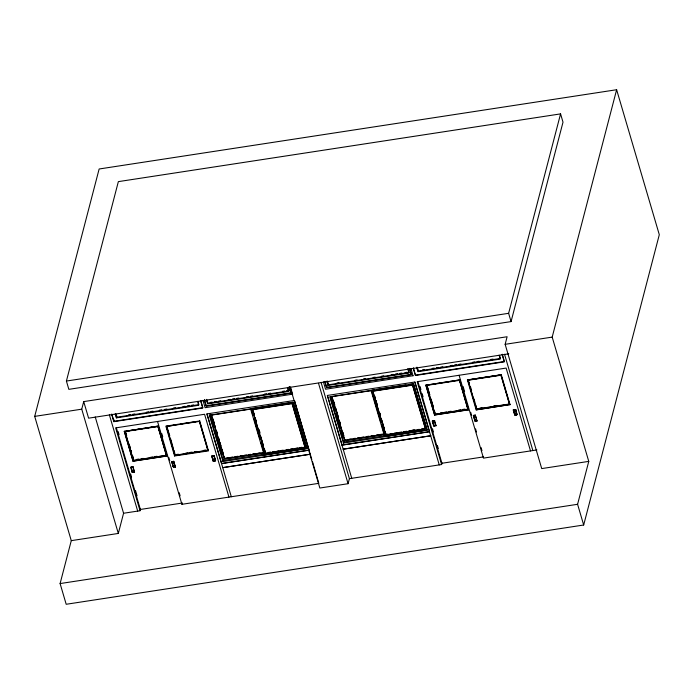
<?xml version="1.0" encoding="UTF-8"?>
<svg xmlns="http://www.w3.org/2000/svg" width="694" height="694" viewBox="0 0 694 694"><rect width="100%" height="100%" fill="white"/><g stroke="black" fill="none" stroke-linecap="round" stroke-linejoin="round"><path stroke-width="1.04" d="M173.266 463.21L173.257 463.887L173.274 463.193M475.164 417.189L474.54 417.571L474.826 416.999M222.991 461.553L209.31 415.246L293.05 402.416L306.731 448.723L222.991 461.553L223.511 459.523M307.026 447.587L306.791 448.471L264.214 454.995L264.449 454.102M343.426 443.102L329.745 396.795L413.485 383.964L427.157 430.28L343.426 443.102L343.946 441.072M384.511 434.418L344.762 440.508L344.987 439.614M408.228 384.528L413.555 383.713L427.226 430.02L384.649 436.543L384.884 435.659L381.804 425.24M385.699 435.086L372.756 391.26L412.505 385.17L425.448 428.996L385.699 435.086L385.925 434.201M34.7 416.383L99.138 168.989L616.628 89.726L659.3 234.702L583.68 525.011L66.19 604.274L60.1 583.567L71.274 540.652L34.7 416.383L81.745 409.174L83.714 401.6L507.114 336.746L505.145 344.319L541.719 468.589L588.764 461.38L552.19 337.111L616.628 89.726M66.407 381.058L118.353 181.628L560.57 113.885L563.008 122.17L511.062 321.6L68.845 389.343L66.407 381.058L508.624 313.315L560.57 113.885M200.618 400.802L202.743 408.046L113.833 421.666L114.276 419.983M197.547 401.358L198.701 405.279L116.375 417.883L116.835 416.122M124.287 431.399L158.189 426.09L166.933 456.045L133.066 461.224L124.287 431.399L158.189 426.09M130.741 467.305L133.092 466.949L130.741 467.305L132.172 472.406L134.558 471.92L132.172 472.406M132.381 472.033L131.105 467.227L132.381 472.033L134.332 471.495L132.45 471.781M133.066 461.224L124.321 431.278M124.981 431.364L133.508 460.365L166.439 455.325L133.448 460.616L133.638 459.862M134.263 471.746L132.988 466.941L134.523 472.041M71.274 540.652L118.318 533.443L123.575 513.248L95.234 416.938M166.378 455.576L157.911 426.324L166.135 454.284M123.575 513.248L140.049 510.732L140.483 509.049M199.447 421.18L207.914 450.423L174.983 455.464L166.447 426.472L178.202 424.433M175.443 467.131L173.535 467.496L172.155 463.115L171.852 461.623L173.734 461.337L175.417 467.209L173.734 461.337M174.602 456.079L165.857 426.133L199.733 420.946L208.478 450.892L174.636 455.958M174.983 455.464L166.517 426.22M173.535 467.496L171.852 461.623M207.914 450.423L199.378 421.432L199.646 420.417M286.717 390.705L288.851 390.375L288.721 390.878L207.801 403.275L207.359 400.811M312.447 461.467L318.815 483.345L181.915 504.312L182.244 503.046M213.232 461.206L211.8 456.105L213.232 461.206L215.617 460.721L213.266 461.076M212.095 456.279L214.047 455.741L215.322 460.547L213.44 460.833L212.095 456.279L213.978 455.993M214.116 455.871L211.765 456.236M213.44 460.833L212.164 456.027M215.322 460.547L214.316 456.652M409.512 368.644L411.29 374.682L326.614 387.651L327.004 386.142M407.838 369.147L408.992 373.06L328.071 385.456L328.531 383.687M289.979 386.549L319.847 488.029L348.076 483.709L349.394 478.66L321.044 382.351M349.394 478.66L441.601 464.538L442.043 462.855M425.838 385.213L459.749 379.896L468.493 409.85L434.618 415.038L425.838 385.213L459.749 379.896M432.301 421.111L434.652 420.755L432.301 421.111L433.733 426.211L436.084 425.847L434.539 420.746M433.941 425.838L432.666 421.032L433.941 425.838L435.884 425.301L434.002 425.587M434.618 415.038L425.873 385.083M467.93 409.382L459.463 380.13L467.93 409.382L434.999 414.422L434.349 410.31M467.418 379.939L501.285 374.751L467.418 379.939L476.162 409.885L510.064 404.576L476.162 409.885M509.665 403.474L509.474 404.238L476.544 409.278L468.008 380.277L476.605 409.026L509.535 403.977L501.007 374.986M476.995 420.946L475.095 421.31L473.707 416.929L473.412 415.428L475.286 415.142L476.978 421.015L475.286 415.142M476.544 409.278L476.735 408.514M475.095 421.31L473.412 415.428M513.326 410.041L515.711 409.555L517.134 414.656L514.783 415.012L513.326 410.041L515.677 409.686M514.991 414.648C509.7 399.137 519.303 426.741 515.599 409.547M513.655 410.085L515.711 409.555M514.783 415.012L513.352 409.92M517.134 414.656L514.818 414.891M583.68 525.011L577.59 504.295L588.764 461.38M505.145 344.319L552.19 337.111M508.789 353.81L88.598 418.17L83.714 401.6M128.425 414.951L130.567 414.622M132.701 414.292L134.844 413.962M146.608 412.167L148.742 411.837M150.884 411.507L153.018 411.178M159.438 410.197L161.572 409.868M164.782 409.382L166.916 409.052M173.335 408.072L175.469 407.742M182.956 406.597L185.098 406.268M187.233 405.938L189.375 405.617M191.509 405.287L193.652 404.958M210.065 402.442L212.191 402.121M214.325 401.791L216.45 401.462M218.584 401.141L220.709 400.811M228.161 399.675L230.295 399.345M232.421 399.015L234.555 398.694M236.68 398.365L238.814 398.044M246.266 396.899L248.391 396.569M250.525 396.248L252.651 395.918M264.362 394.123L266.496 393.802M268.621 393.472L270.747 393.151M282.467 391.355L284.592 391.026M336.885 383.019L339.019 382.689M354.99 380.243L357.115 379.922M363.5 378.941L365.634 378.612M373.086 377.475L375.211 377.146M381.605 376.165L383.73 375.844M391.182 374.699L393.316 374.37M395.441 374.049L397.575 373.719M399.701 373.398L401.835 373.068M405.027 372.583L407.152 372.253M422.499 369.902L424.641 369.572M432.119 368.427L434.262 368.098M436.396 367.777L438.539 367.447M440.673 367.117L442.815 366.788M450.302 365.643L452.436 365.313M454.579 364.992L456.713 364.662M458.855 364.333L460.99 364.003M472.753 362.207L474.887 361.878M477.03 361.548L479.164 361.218M490.927 359.423L493.07 359.093M504.399 361.479L415.489 375.098L413.355 367.846M292.634 394.157L205.103 407.69L202.995 400.317M413.069 375.714L325.538 389.239L323.43 381.865M231.31 496.748L206.925 413.902L294.447 400.473L306.956 442.859M327.36 395.45L414.882 382.021L429.534 431.642L342.029 445.045L327.377 395.433L351.745 478.296M293.12 402.164L250.543 408.679L264.214 454.995M372.036 390.071L374.17 389.75M376.295 389.421L388.007 387.625M390.132 387.304L406.103 384.858M251.133 409.035L211.384 415.125L224.327 458.951L264.076 452.861M371.568 390.592L331.819 396.673L344.762 440.508M258.662 408.488L252.382 409.451L265.325 453.286L305.082 447.196L292.139 403.361M260.753 408.176L285.859 404.324M287.949 404.003L291.09 403.526M373.866 390.843L394.791 387.642M396.881 387.321L412.574 384.918L425.517 428.745L385.76 434.834L372.817 391.008M127.097 431.043L143.033 428.606M145.159 428.276L156.844 426.489M157.842 426.576L124.911 431.616L133.448 460.616M459.402 380.381L426.463 385.43L434.999 414.422M180.327 424.103L196.263 421.666M469.135 379.87L499.94 375.15M166.447 426.472L199.378 421.432M468.008 380.277L500.938 375.237L509.474 404.238M259.487 429.907L258.81 430.011L259.235 431.46M259.495 432.215L260.181 432.11M136.831 459.367L138.956 459.046M141.082 458.717L143.207 458.396M150.641 457.259L152.767 456.93M154.892 456.609L157.009 456.279M440.508 412.852L442.633 412.531M444.759 412.201L446.884 411.88M449.009 411.551L451.135 411.23M458.569 410.085L460.695 409.764M462.82 409.434L464.945 409.113M467.999 409.13L435.069 414.171L426.532 385.17M133.101 461.102L166.968 455.915M434.652 414.908L468.528 409.72M176.241 454.544L178.367 454.223M185.801 453.087L187.927 452.757M190.052 452.436L192.177 452.106M194.303 451.785L196.428 451.456M203.863 450.319L205.988 449.99M479.927 408.029L482.052 407.708M493.738 405.912L495.863 405.591M175.053 455.212L207.983 450.172M131.036 467.478L132.918 467.192M432.596 421.284L434.479 420.998L435.815 425.552M171.834 461.701L173.717 461.415M473.386 415.506L475.269 415.22M172.199 462.941L174.081 462.655M473.75 416.747L475.633 416.461M172.155 463.115L174.038 462.829M473.707 416.929L475.59 416.634M225.533 458.161L228.673 457.676M230.764 457.355L232.863 457.034M234.954 456.721L238.094 456.236M240.185 455.915L242.275 455.594M244.366 455.273L246.457 454.952M248.547 454.631L250.647 454.31M252.737 453.997L255.878 453.512M257.968 453.191L260.059 452.87M349.108 439.233L351.199 438.912M353.289 438.591L355.389 438.27M357.479 437.949L359.57 437.628M361.661 437.307L363.751 436.986M366.892 436.509L368.982 436.188M371.082 435.867L373.172 435.546M376.304 435.069L382.585 434.106M474.731 420.061L476.613 419.775M173.17 466.255L175.053 465.969M173.127 466.429L175.009 466.142M264.145 452.609L224.396 458.699L211.453 414.873M384.58 434.166L344.823 440.256L331.879 396.421M474.687 420.243L476.561 419.948M213.5 460.582L215.383 460.296M412.08 430.193L414.171 429.872M515.061 414.387L516.943 414.101M268.561 452.419L270.66 452.098M272.751 451.777L274.841 451.456M276.932 451.143L279.023 450.822M281.113 450.501L283.213 450.18M286.344 449.695L288.444 449.374M290.534 449.053L292.625 448.732M295.765 448.255L297.856 447.934M299.947 447.613L302.037 447.292M387.955 434.132L385.864 434.453L384.953 431.399M390.045 433.811L392.136 433.49M394.227 433.169L397.367 432.692M399.458 432.371L401.548 432.05M403.648 431.729L406.779 431.252M408.879 430.931L410.969 430.61M413.06 430.289L415.151 429.968M417.241 429.647L419.332 429.326M421.432 429.005L424.563 428.528M263.729 454.214L223.286 460.408L209.909 415.133M385.231 435.606L343.712 441.965L330.344 396.682M221.56 463.609L309.064 450.206L294.43 400.499M341.995 445.158L429.499 431.755M483.631 456.886L441.931 463.262L417.857 381.457M182.071 503.072L140.379 509.457L116.297 427.651M536.896 449.938L483.475 458.118L459.09 375.272M60.1 583.567L577.59 504.295M379.67 413.008L379.93 413.763M374.482 395.467L375.09 397.506M375.957 400.455L377.198 404.645M379.601 412.8L380.52 415.888M381.709 419.931L384.164 428.241M385.023 431.139L385.985 434.409M372.912 390.627L373.519 392.665M374.422 395.719L375.02 397.757M375.922 400.82L376.833 403.873M379.54 413.051L380.442 416.105M381.344 419.167L384.051 428.337M372.843 394.409L373.745 397.471M374.951 401.548L375.853 404.602M379.765 417.857L380.668 420.911M381.874 424.988L382.776 428.051M372.114 392.431L373.676 397.723M374.24 399.64L380.624 421.249M370.978 390.236L384.649 436.543M333.849 401.904L334.76 404.966M335.662 408.02L338.368 417.198M339.271 420.252L340.173 423.314M342.879 432.483L343.79 435.537M333.484 401.141L334.69 405.218M335.592 408.272L338.004 416.426M339.201 420.503L340.112 423.566M342.515 431.72L343.721 435.797M331.853 399.657L333.372 404.802M333.979 406.858L334.89 409.946M338.846 423.323L340.364 428.476M341.578 432.588L342.489 435.676M330.873 396.821L334.829 410.197M336.043 414.318L340.294 428.727M340.91 430.783L342.428 435.927M307.572 444.923L309.099 450.094L221.594 463.497L206.942 413.876M293.423 403.188L306.791 448.471M253.145 410.857L254.351 414.934M255.219 417.866L256.459 422.073M258.871 430.219L259.782 433.308M260.692 436.396L263.425 445.652M264.284 448.576L265.49 452.644M253.084 411.108L253.987 414.171M255.192 418.248L256.095 421.301M258.506 429.456L259.703 433.533M260.606 436.595L263.017 444.75M264.223 448.827L265.125 451.881M252.104 411.837L253.006 414.899M256.919 428.146L258.428 433.247M259.027 435.285L259.929 438.339M261.135 442.416L262.037 445.479M251.375 409.85L252.946 415.151M254.117 419.115L259.886 438.669M261.065 442.668L264.145 453.078M213.119 419.332L214.021 422.394M214.923 425.448L215.522 427.487M216.433 430.549L217.335 433.603M218.532 437.68L219.443 440.742M220.041 442.781L220.944 445.834M221.846 448.897L223.052 452.974M223.954 456.027L224.552 458.066M212.754 418.569L213.952 422.646M216.363 430.801L217.265 433.854M218.471 437.931L220.874 446.086M221.785 449.148L222.982 453.225M211.115 417.077L212.633 422.221M213.24 424.277L214.151 427.365M218.107 440.742L219.625 445.895M220.839 450.007L221.75 453.095M210.135 414.24L212.572 422.473M213.179 424.537L214.09 427.617M215.305 431.737L217.43 438.938M218.037 441.002L219.564 446.147M220.172 448.203L221.69 453.347M508.624 313.315L511.062 321.6M504.521 354.244L532.871 450.553M502.265 354.226L504.096 360.446M502.17 354.608L504.304 361.86L415.385 375.48L413.26 368.228M530.511 450.918L506.134 368.072L417.215 381.691L441.601 464.538M499.559 355.51L500.417 358.451L418.092 371.064L416.938 367.143M515.538 409.798L516.874 414.353M499.099 355.163L500.253 359.084L417.927 371.698L416.773 367.777M514.185 409.989L514.722 411.811M514.115 410.241L514.653 412.062M501.285 374.751L510.029 404.706M468.814 381.596L469.422 383.661M470.402 386.515L471.625 390.661M474.063 398.946L474.913 402.303M475.893 405.157L476.431 407.482M463.072 386.437L464.598 391.616M470.697 412.323L471.608 415.437M475.572 428.892L476.483 432.006M481.055 447.535L481.974 450.64M459.714 380.026L468.493 409.85M427.339 386.489L429.777 394.773M431 398.911L433.438 407.196M427.278 386.74L429.716 395.025M430.931 399.171L433.368 407.456M434.288 410.562L435.199 413.667M417.649 368.601L418.222 370.561M432.796 420.529L433.863 424.173M420.009 386.411L420.92 389.525M422.143 393.654L423.054 396.768M432.509 428.866L433.42 431.98M437.385 445.435L438.296 448.55M410.935 368.462L413.034 375.836M414.865 382.047L439.25 464.893M409.581 368.393L411.36 374.43L326.674 387.399L324.905 381.37M408.003 368.514L409.156 372.435L328.236 384.823L327.082 380.911M327.507 381.388L328.366 384.32M326.917 381.544L328.071 385.456M324.835 381.622L326.614 387.651M318.511 383.262L348.076 483.709M290.803 387.946L292.599 394.287M309.368 451.239L311.806 459.523M289.146 386.844L290.925 392.882L206.248 405.851L204.47 399.813M289.086 387.096L290.855 393.134L206.179 406.103L204.4 400.065M287.854 387.946L288.721 390.878M287.403 387.59L288.557 391.511L207.636 403.908L206.482 399.987M206.647 399.362L207.801 403.275M200.713 400.421L202.848 407.673L113.929 421.293L111.795 414.04M228.959 497.112L204.574 414.266L115.664 427.886L140.049 510.732M214.151 455.75L215.582 460.842M198.284 402.685L198.866 404.645L116.54 417.259L115.672 414.318M166.95 426.749L169.761 435.815M170.672 438.92L173.049 447.465M174.029 450.319L174.879 453.676M161.823 433.663L162.734 436.769M168.833 457.485L169.752 460.59M179.199 492.697L180.11 495.802M157.529 421.466L181.915 504.312M158.154 426.22L166.933 456.045M125.475 431.642L126.698 435.789M129.136 444.073L130.047 447.179M130.966 450.285L131.574 452.358M132.493 455.464L133.404 458.569M125.414 431.894L126.325 435.008M129.067 444.325L129.986 447.43M130.897 450.536L131.513 452.609M132.424 455.715L133.335 458.821M115.803 413.815L116.67 416.747M115.221 413.971L116.375 417.883M118.153 431.564L119.064 434.678M130.645 474.019L131.556 477.134M135.521 490.589L137.048 495.776M111.699 414.422L113.833 421.666M109.348 414.778L137.69 511.088M81.745 409.174L118.318 533.443M222.809 467.626L310.313 454.223L222.809 467.626M343.244 449.174L430.748 435.771L343.244 449.174M292.07 403.622L252.321 409.712L265.264 453.538L305.013 447.448L292.07 403.622"/></g></svg>
